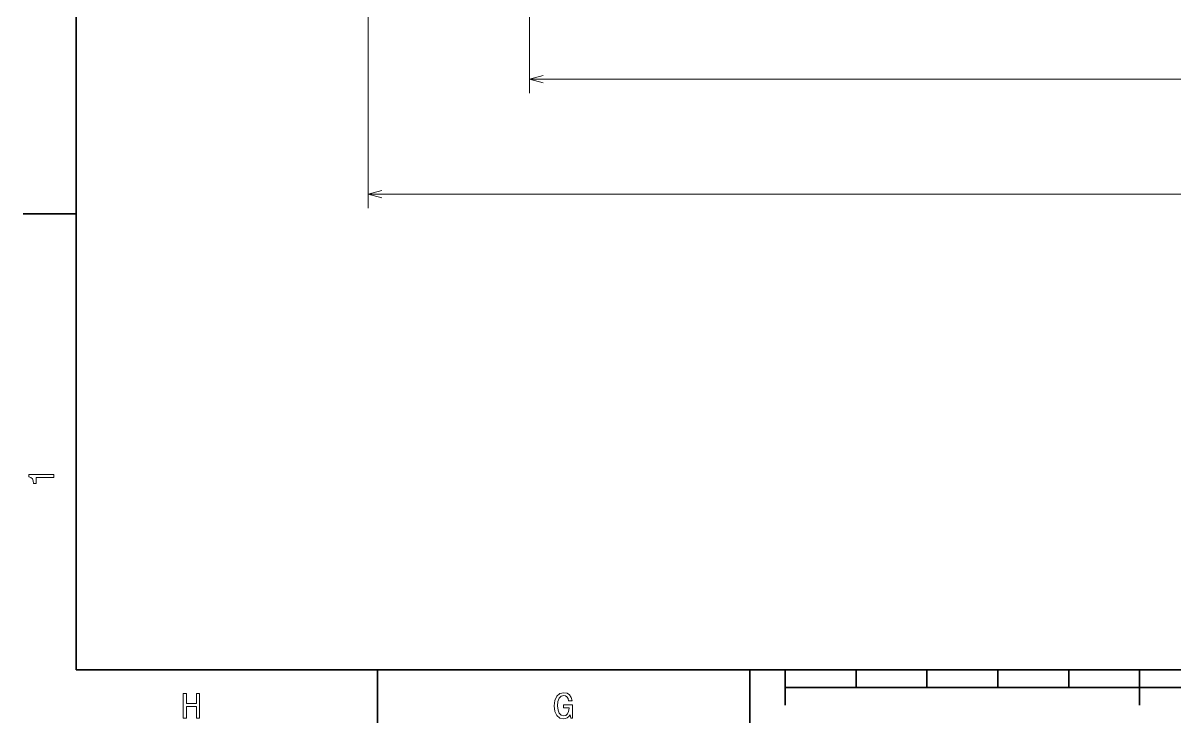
# Model space of a CAD drawing. Extents: x 0 to 420, y 0 to 297.
# Drawn here: x 2.5 to 165, y 2.5 to 101.2 of the extents above; entities that cross this region are included whole.
import ezdxf

# ---------------------------------------------------------------- set-up
doc = ezdxf.new("R2010")
doc.units = 0

msp = doc.modelspace()

# ---------------------------------------------------------------- linework, layer by layer
at = {"color": 7, "lineweight": 35}
for p, q in [((10, 287), (10, 10)), ((10, 10), (410, 10)), ((110, 7.5), (310, 7.5))]:
    msp.add_line(p, q, dxfattribs=at)
at = {"color": 7, "lineweight": 13}
for p, q in [((73.942528, 225.066605), (73.942528, 91.315094)), ((51.199921, 207.78862), (51.199921, 75.109657)), ((374.110474, 93.315094), (73.942528, 93.315094)), ((374.110474, 77.109657), (51.199921, 77.109657))]:
    msp.add_line(p, q, dxfattribs=at)
at = {"color": 7, "lineweight": 35, "ltscale": 0.1875}
for p, q in [((10, 74.300003), (2.5, 74.300003)), ((52.5, 10), (52.5, 2.5)), ((105, 10), (105, 2.5))]:
    msp.add_line(p, q, dxfattribs=at)
at = {"color": 7, "lineweight": 35, "ltscale": 0.125}
for p, q in [((110, 10), (110, 5)), ((160, 10), (160, 5))]:
    msp.add_line(p, q, dxfattribs=at)
at = {"color": 7, "lineweight": 35, "ltscale": 0.0625}
for p, q in [((120, 10), (120, 7.5)), ((130, 10), (130, 7.5)), ((140, 10), (140, 7.5)), ((150, 10), (150, 7.5))]:
    msp.add_line(p, q, dxfattribs=at)
at = {"color": 7, "lineweight": 13}
for points in [[(75.874374, 93.832733), (73.942528, 93.315094), (75.874374, 92.797455)], [(53.131771, 77.627289), (51.199921, 77.109657), (53.131771, 76.592026)]]:
    msp.add_lwpolyline(points, dxfattribs=at)
for points in [[(6.833213, 37.109222), (6.833213, 37.568153), (3.307997, 37.568153), (3.307997, 37.225216), (3.615634, 37.134438), (3.822406, 36.952881), (3.943444, 36.675503), (3.98379, 36.292217), (4.341859, 36.292217), (4.341859, 37.109222)], [(25.079971, 3.166787), (25.548992, 3.166787), (25.548992, 4.810879), (26.95101, 4.810879), (26.95101, 3.166787), (27.414986, 3.166787), (27.414986, 6.666787), (26.95101, 6.666787), (26.95101, 5.239553), (25.548992, 5.239553), (25.548992, 6.666787), (25.079971, 6.666787)], [(79.672913, 3.635807), (79.758644, 3.166787), (80.010803, 3.166787), (80.010803, 5.057997), (78.734871, 5.057997), (78.734871, 4.629323), (79.521614, 4.629323), (79.521614, 4.599063), (79.46109, 4.135087), (79.299713, 3.792147), (79.052589, 3.575288), (78.744957, 3.504683), (78.402016, 3.595461), (78.134727, 3.867795), (77.963257, 4.316643), (77.902733, 4.931916), (77.958214, 5.542147), (78.129684, 5.990994), (78.402016, 6.263329), (78.770172, 6.35915), (79.022331, 6.308718), (79.229103, 6.167507), (79.380402, 5.930475), (79.466141, 5.612752), (79.965416, 5.612752), (79.83429, 6.096902), (79.587173, 6.460014), (79.239189, 6.681916), (78.80043, 6.762608), (78.225502, 6.636527), (77.791786, 6.268372), (77.514404, 5.6884), (77.418587, 4.916787), (77.514404, 4.14013), (77.791786, 3.560158), (78.200287, 3.192003), (78.714699, 3.070965), (79.002159, 3.111311), (79.259361, 3.212176), (79.48127, 3.388689)]]:
    msp.add_lwpolyline(points, close=True, dxfattribs=at)

doc.saveas('drawing.dxf')
